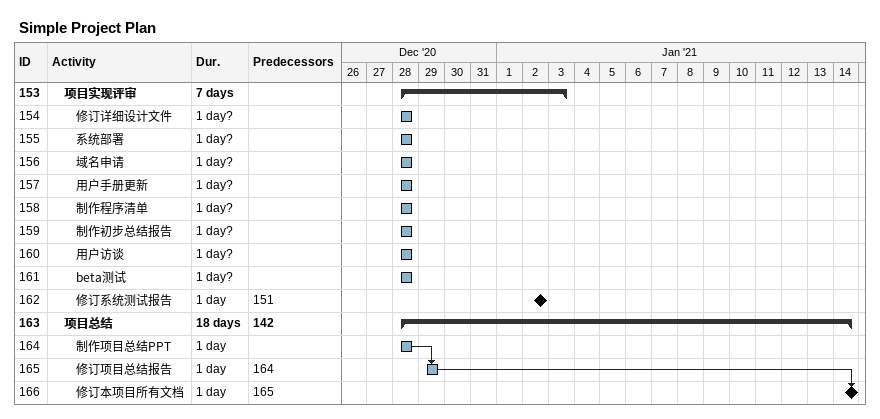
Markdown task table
Simple Project Plan

| ID | Level | Task | Duration | Start | Finish | Predecessors |
|---|---|---|---|---|---|---|
| 153 | 2 | **项目实现评审** | 7d | 2020-12-28 | 2021-01-03 |  |
| 154 | 3 | 修订详细设计文件 | 1d? | 2020-12-28 | 2020-12-28 |  |
| 155 | 3 | 系统部署 | 1d? | 2020-12-28 | 2020-12-28 |  |
| 156 | 3 | 域名申请 | 1d? | 2020-12-28 | 2020-12-28 |  |
| 157 | 3 | 用户手册更新 | 1d? | 2020-12-28 | 2020-12-28 |  |
| 158 | 3 | 制作程序清单 | 1d? | 2020-12-28 | 2020-12-28 |  |
| 159 | 3 | 制作初步总结报告 | 1d? | 2020-12-28 | 2020-12-28 |  |
| 160 | 3 | 用户访谈 | 1d? | 2020-12-28 | 2020-12-28 |  |
| 161 | 3 | beta测试 | 1d? | 2020-12-28 | 2020-12-28 |  |
| 162 | 3 | 修订系统测试报告 | 1d | 2021-01-02 | 2021-01-02 | 151 |
| 163 | 2 | **项目总结** | 18d | 2020-12-28 | 2021-01-14 | 142 |
| 164 | 3 | 制作项目总结PPT | 1d | 2020-12-28 | 2020-12-28 |  |
| 165 | 3 | 修订项目总结报告 | 1d | 2020-12-29 | 2020-12-29 | 164 |
| 166 | 3 | 修订本项目所有文档 | 1d | 2021-01-14 | 2021-01-14 | 165 |
